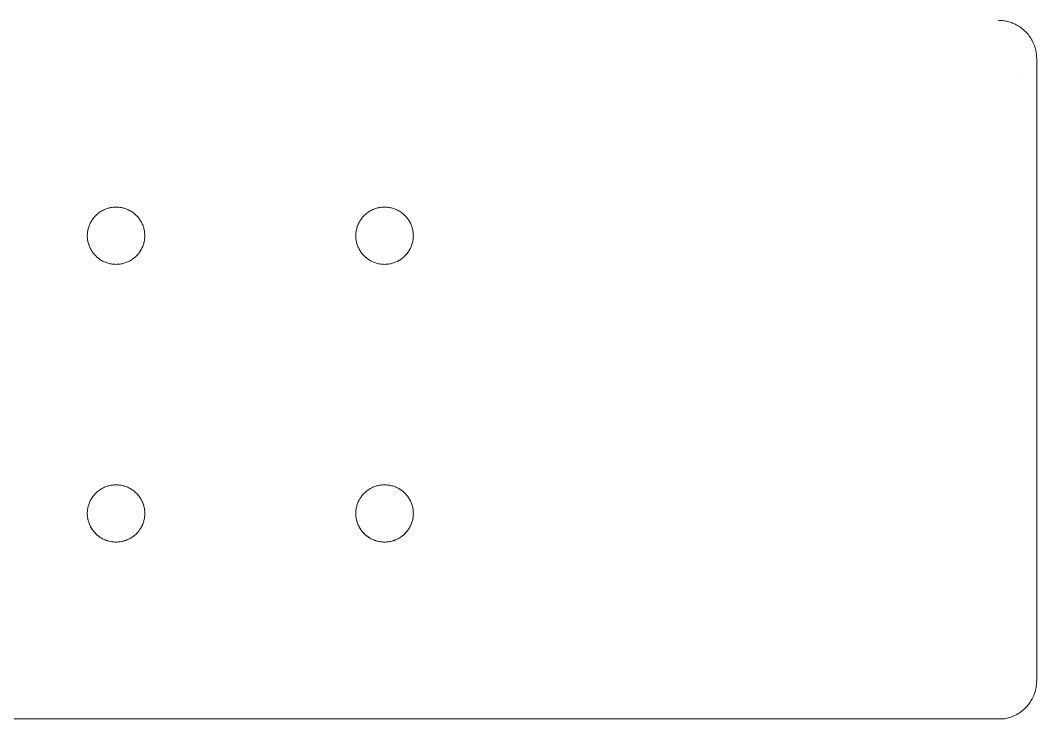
# Model space of a CAD drawing. Header units: inches. Extents: x -10 to 169, y -3 to 129.
# Drawn here: x 58.13 to 68.56, y 56.49 to 63.66 of the extents above; entities that cross this region are included whole.
import ezdxf

# ---------------------------------------------------------------- set-up
doc = ezdxf.new("R2010")
doc.units = ezdxf.units.IN
doc.layers.add('ZANO_R', color=7, linetype='Continuous', lineweight=0)

msp = doc.modelspace()

# ---------------------------------------------------------------- linework, layer by layer
at = {"layer": 'ZANO_R'}
for p, q in [((68.17062, 63.65861), (68.18433, 63.6584)), ((68.18433, 63.6584), (68.19803, 63.65771)), ((68.19803, 63.65771), (68.2117, 63.65654)), ((68.2117, 63.65654), (68.22531, 63.65489)), ((68.22531, 63.65489), (68.23886, 63.65277)), ((68.23886, 63.65277), (68.25233, 63.65018)), ((68.25233, 63.65018), (68.2657, 63.64712)), ((68.2657, 63.64712), (68.27896, 63.6436)), ((68.27896, 63.6436), (68.29208, 63.63961)), ((68.29208, 63.63961), (68.30506, 63.63517)), ((68.30506, 63.63517), (68.31787, 63.63028)), ((68.31787, 63.63028), (68.33051, 63.62495)), ((68.33051, 63.62495), (68.34295, 63.61917)), ((68.34295, 63.61917), (68.35518, 63.61297)), ((68.35518, 63.61297), (68.36719, 63.60634)), ((68.36719, 63.60634), (68.37896, 63.5993)), ((68.37896, 63.5993), (68.39048, 63.59186)), ((68.39048, 63.59186), (68.40173, 63.58401)), ((68.40173, 63.58401), (68.4127, 63.57578)), ((68.4127, 63.57578), (68.42337, 63.56717)), ((68.42337, 63.56717), (68.43374, 63.55819)), ((68.43374, 63.55819), (68.44379, 63.54885)), ((68.44379, 63.54885), (68.45351, 63.53917)), ((68.45351, 63.53917), (68.46288, 63.52916)), ((68.46288, 63.52916), (68.4719, 63.51883)), ((68.4719, 63.51883), (68.48055, 63.50819)), ((68.48055, 63.50819), (68.48883, 63.49725)), ((68.48883, 63.49725), (68.49672, 63.48603)), ((68.49672, 63.48603), (68.50421, 63.47454)), ((68.50421, 63.47454), (68.5113, 63.4628)), ((68.5113, 63.4628), (68.51797, 63.45081)), ((68.51797, 63.45081), (68.52422, 63.43861)), ((68.52422, 63.43861), (68.53004, 63.42619)), ((68.53004, 63.42619), (68.53542, 63.41357)), ((68.53542, 63.41357), (68.54036, 63.40078)), ((68.54036, 63.40078), (68.54485, 63.38782)), ((68.54485, 63.38782), (68.54889, 63.37471)), ((68.54889, 63.37471), (68.55246, 63.36147)), ((68.55246, 63.36147), (68.55557, 63.34811)), ((68.55557, 63.34811), (68.55822, 63.33465)), ((68.55822, 63.33465), (68.56039, 63.32111)), ((68.56039, 63.32111), (68.56209, 63.3075)), ((68.56209, 63.3075), (68.56331, 63.29384)), ((68.56331, 63.29384), (68.56405, 63.28014)), ((68.56405, 63.28014), (68.56432, 63.26643)), ((68.56432, 63.12973), (68.56432, 63.26643)), ((68.56432, 56.87914), (68.56432, 63.12973)), ((68.36746, 63.10749), (68.36747, 63.10532)), ((58.90361, 61.65226), (58.89658, 61.64479)), ((58.9109, 61.65949), (58.90361, 61.65226)), ((58.91843, 61.66646), (58.9109, 61.65949)), ((58.92621, 61.67316), (58.91843, 61.66646)), ((58.93421, 61.67959), (58.92621, 61.67316)), ((58.94243, 61.68573), (58.93421, 61.67959)), ((58.95086, 61.69158), (58.94243, 61.68573)), ((58.95949, 61.69713), (58.95086, 61.69158)), ((58.96831, 61.70238), (58.95949, 61.69713)), ((58.97731, 61.70732), (58.96831, 61.70238)), ((58.98648, 61.71194), (58.97731, 61.70732)), ((58.9958, 61.71624), (58.98648, 61.71194)), ((59.00526, 61.72021), (58.9958, 61.71624)), ((59.01486, 61.72385), (59.00526, 61.72021)), ((59.02458, 61.72715), (59.01486, 61.72385)), ((59.0344, 61.73011), (59.02458, 61.72715)), ((59.04433, 61.73273), (59.0344, 61.73011)), ((59.05434, 61.73499), (59.04433, 61.73273)), ((59.06442, 61.73691), (59.05434, 61.73499)), ((59.07457, 61.73847), (59.06442, 61.73691)), ((59.08476, 61.73968), (59.07457, 61.73847)), ((59.09499, 61.74053), (59.08476, 61.73968)), ((59.10524, 61.74103), (59.09499, 61.74053)), ((59.1155, 61.74116), (59.10524, 61.74103)), ((59.12576, 61.74103), (59.1155, 61.74116)), ((59.13601, 61.74053), (59.12576, 61.74103)), ((59.14624, 61.73968), (59.13601, 61.74053)), ((59.15644, 61.73847), (59.14624, 61.73968)), ((59.16658, 61.73691), (59.15644, 61.73847)), ((59.17666, 61.73499), (59.16658, 61.73691)), ((59.18667, 61.73273), (59.17666, 61.73499)), ((59.1966, 61.73011), (59.18667, 61.73273)), ((59.20643, 61.72715), (59.1966, 61.73011)), ((59.21614, 61.72385), (59.20643, 61.72715)), ((59.22574, 61.72021), (59.21614, 61.72385)), ((59.2352, 61.71624), (59.22574, 61.72021)), ((59.24452, 61.71194), (59.2352, 61.71624)), ((59.25369, 61.70732), (59.24452, 61.71194)), ((59.26269, 61.70238), (59.25369, 61.70732)), ((59.27151, 61.69713), (59.26269, 61.70238)), ((59.28014, 61.69158), (59.27151, 61.69713)), ((59.28857, 61.68573), (59.28014, 61.69158)), ((59.29679, 61.67959), (59.28857, 61.68573)), ((59.3048, 61.67316), (59.29679, 61.67959)), ((59.31257, 61.66646), (59.3048, 61.67316)), ((59.32011, 61.65949), (59.31257, 61.66646)), ((59.32739, 61.65226), (59.32011, 61.65949)), ((59.33442, 61.64479), (59.32739, 61.65226)), ((61.65248, 61.64479), (61.65951, 61.65226)), ((61.65951, 61.65226), (61.6668, 61.65949)), ((61.6668, 61.65949), (61.67434, 61.66646)), ((61.67434, 61.66646), (61.68211, 61.67316)), ((61.68211, 61.67316), (61.69012, 61.67959)), ((61.69012, 61.67959), (61.69834, 61.68573)), ((61.69834, 61.68573), (61.70677, 61.69158)), ((61.70677, 61.69158), (61.7154, 61.69713)), ((61.7154, 61.69713), (61.72422, 61.70238)), ((61.72422, 61.70238), (61.73322, 61.70732)), ((61.73322, 61.70732), (61.74238, 61.71194)), ((61.74238, 61.71194), (61.7517, 61.71624)), ((61.7517, 61.71624), (61.76117, 61.72021)), ((61.76117, 61.72021), (61.77076, 61.72385)), ((61.77076, 61.72385), (61.78048, 61.72715)), ((61.78048, 61.72715), (61.79031, 61.73011)), ((61.79031, 61.73011), (61.80024, 61.73273)), ((61.80024, 61.73273), (61.81025, 61.73499)), ((61.81025, 61.73499), (61.82033, 61.73691)), ((61.82033, 61.73691), (61.83047, 61.73847)), ((61.83047, 61.73847), (61.84066, 61.73968)), ((61.84066, 61.73968), (61.85089, 61.74053)), ((61.85089, 61.74053), (61.86114, 61.74103)), ((61.86114, 61.74103), (61.87141, 61.74116)), ((61.87141, 61.74116), (61.88167, 61.74103)), ((61.88167, 61.74103), (61.89192, 61.74053)), ((61.89192, 61.74053), (61.90215, 61.73968)), ((61.90215, 61.73968), (61.91234, 61.73847)), ((61.91234, 61.73847), (61.92249, 61.73691)), ((61.92249, 61.73691), (61.93257, 61.73499)), ((61.93257, 61.73499), (61.94258, 61.73273)), ((61.94258, 61.73273), (61.9525, 61.73011)), ((61.9525, 61.73011), (61.96233, 61.72715)), ((61.96233, 61.72715), (61.97205, 61.72385)), ((61.97205, 61.72385), (61.98165, 61.72021)), ((61.98165, 61.72021), (61.99111, 61.71624)), ((61.99111, 61.71624), (62.00043, 61.71194)), ((62.00043, 61.71194), (62.0096, 61.70732)), ((62.0096, 61.70732), (62.01859, 61.70238)), ((62.01859, 61.70238), (62.02741, 61.69713)), ((62.02741, 61.69713), (62.03604, 61.69158)), ((62.03604, 61.69158), (62.04448, 61.68573)), ((62.04448, 61.68573), (62.0527, 61.67959)), ((62.0527, 61.67959), (62.0607, 61.67316)), ((62.0607, 61.67316), (62.06848, 61.66646)), ((62.06848, 61.66646), (62.07601, 61.65949)), ((62.07601, 61.65949), (62.0833, 61.65226)), ((62.0833, 61.65226), (62.09033, 61.64479)), ((58.83838, 61.54884), (58.835, 61.53915)), ((58.8421, 61.55841), (58.83838, 61.54884)), ((58.84615, 61.56784), (58.8421, 61.55841)), ((58.85053, 61.57712), (58.84615, 61.56784)), ((58.85522, 61.58625), (58.85053, 61.57712)), ((58.86024, 61.59521), (58.85522, 61.58625)), ((58.86556, 61.60398), (58.86024, 61.59521)), ((58.87119, 61.61257), (58.86556, 61.60398)), ((58.87711, 61.62095), (58.87119, 61.61257)), ((58.88332, 61.62912), (58.87711, 61.62095)), ((58.88981, 61.63707), (58.88332, 61.62912)), ((58.89658, 61.64479), (58.88981, 61.63707)), ((59.34119, 61.63707), (59.33442, 61.64479)), ((59.34768, 61.62912), (59.34119, 61.63707)), ((59.35389, 61.62095), (59.34768, 61.62912)), ((59.35982, 61.61257), (59.35389, 61.62095)), ((59.36544, 61.60398), (59.35982, 61.61257)), ((59.37076, 61.59521), (59.36544, 61.60398)), ((59.37578, 61.58625), (59.37076, 61.59521)), ((59.38048, 61.57712), (59.37578, 61.58625)), ((59.38485, 61.56784), (59.38048, 61.57712)), ((59.3889, 61.55841), (59.38485, 61.56784)), ((59.39262, 61.54884), (59.3889, 61.55841)), ((59.396, 61.53915), (59.39262, 61.54884)), ((61.59091, 61.53915), (61.59429, 61.54884)), ((61.59429, 61.54884), (61.59801, 61.55841)), ((61.59801, 61.55841), (61.60206, 61.56784)), ((61.60206, 61.56784), (61.60643, 61.57712)), ((61.60643, 61.57712), (61.61113, 61.58625)), ((61.61113, 61.58625), (61.61614, 61.59521)), ((61.61614, 61.59521), (61.62147, 61.60398)), ((61.62147, 61.60398), (61.62709, 61.61257)), ((61.62709, 61.61257), (61.63301, 61.62095)), ((61.63301, 61.62095), (61.63923, 61.62912)), ((61.63923, 61.62912), (61.64572, 61.63707)), ((61.64572, 61.63707), (61.65248, 61.64479)), ((62.09033, 61.64479), (62.0971, 61.63707)), ((62.0971, 61.63707), (62.10359, 61.62912)), ((62.10359, 61.62912), (62.1098, 61.62095)), ((62.1098, 61.62095), (62.11572, 61.61257)), ((62.11572, 61.61257), (62.12135, 61.60398)), ((62.12135, 61.60398), (62.12667, 61.59521)), ((62.12667, 61.59521), (62.13168, 61.58625)), ((62.13168, 61.58625), (62.13638, 61.57712)), ((62.13638, 61.57712), (62.14076, 61.56784)), ((62.14076, 61.56784), (62.14481, 61.55841)), ((62.14481, 61.55841), (62.14853, 61.54884)), ((62.14853, 61.54884), (62.15191, 61.53915)), ((58.82045, 61.45861), (58.82023, 61.44835)), ((58.82043, 61.43807), (58.82023, 61.44835)), ((58.82103, 61.46886), (58.82045, 61.45861)), ((58.82197, 61.47908), (58.82103, 61.46886)), ((58.82326, 61.48926), (58.82197, 61.47908)), ((58.82491, 61.49939), (58.82326, 61.48926)), ((58.82691, 61.50946), (58.82491, 61.49939)), ((58.82926, 61.51945), (58.82691, 61.50946)), ((58.83196, 61.52935), (58.82926, 61.51945)), ((58.835, 61.53915), (58.83196, 61.52935)), ((59.39904, 61.52935), (59.396, 61.53915)), ((59.40174, 61.51945), (59.39904, 61.52935)), ((59.40409, 61.50946), (59.40174, 61.51945)), ((59.40609, 61.49939), (59.40409, 61.50946)), ((59.40774, 61.48926), (59.40609, 61.49939)), ((59.40904, 61.47908), (59.40774, 61.48926)), ((59.40997, 61.46886), (59.40904, 61.47908)), ((59.41055, 61.45861), (59.40997, 61.46886)), ((59.41078, 61.44835), (59.41055, 61.45861)), ((59.41078, 61.44835), (59.41057, 61.43807)), ((61.57613, 61.44835), (61.57635, 61.45861)), ((61.57634, 61.43807), (61.57613, 61.44835)), ((61.57635, 61.45861), (61.57693, 61.46886)), ((61.57693, 61.46886), (61.57787, 61.47908)), ((61.57787, 61.47908), (61.57917, 61.48926)), ((61.57917, 61.48926), (61.58081, 61.49939)), ((61.58081, 61.49939), (61.58281, 61.50946)), ((61.58281, 61.50946), (61.58517, 61.51945)), ((61.58517, 61.51945), (61.58786, 61.52935)), ((61.58786, 61.52935), (61.59091, 61.53915)), ((62.15191, 61.53915), (62.15495, 61.52935)), ((62.15495, 61.52935), (62.15765, 61.51945)), ((62.15765, 61.51945), (62.16, 61.50946)), ((62.16, 61.50946), (62.162, 61.49939)), ((62.162, 61.49939), (62.16365, 61.48926)), ((62.16365, 61.48926), (62.16494, 61.47908)), ((62.16494, 61.47908), (62.16588, 61.46886)), ((62.16588, 61.46886), (62.16646, 61.45861)), ((62.16646, 61.45861), (62.16668, 61.44835)), ((62.16668, 61.44835), (62.16648, 61.43807)), ((58.82099, 61.4278), (58.82043, 61.43807)), ((58.82191, 61.41756), (58.82099, 61.4278)), ((58.82319, 61.40736), (58.82191, 61.41756)), ((58.82482, 61.3972), (58.82319, 61.40736)), ((58.82681, 61.38711), (58.82482, 61.3972)), ((58.82914, 61.3771), (58.82681, 61.38711)), ((58.82804, 61.38144), (58.82975, 61.37459)), ((58.83183, 61.36717), (58.82914, 61.3771)), ((58.82975, 61.37459), (58.83162, 61.36778)), ((58.83486, 61.35735), (58.83183, 61.36717)), ((58.83823, 61.34763), (58.83486, 61.35735)), ((58.84193, 61.33804), (58.83823, 61.34763)), ((58.84597, 61.32859), (58.84193, 61.33804)), ((59.38907, 61.33804), (59.38503, 61.32859)), ((59.39278, 61.34763), (59.38907, 61.33804)), ((59.39615, 61.35735), (59.39278, 61.34763)), ((59.39917, 61.36717), (59.39615, 61.35735)), ((59.40186, 61.3771), (59.39917, 61.36717)), ((59.39938, 61.36778), (59.40125, 61.37459)), ((59.40125, 61.37459), (59.40296, 61.38144)), ((59.4042, 61.38711), (59.40186, 61.3771)), ((59.40618, 61.3972), (59.4042, 61.38711)), ((59.40781, 61.40736), (59.40618, 61.3972)), ((59.40909, 61.41756), (59.40781, 61.40736)), ((59.41001, 61.4278), (59.40909, 61.41756)), ((59.41057, 61.43807), (59.41001, 61.4278)), ((61.5769, 61.4278), (61.57634, 61.43807)), ((61.57782, 61.41756), (61.5769, 61.4278)), ((61.57909, 61.40736), (61.57782, 61.41756)), ((61.58073, 61.3972), (61.57909, 61.40736)), ((61.58271, 61.38711), (61.58073, 61.3972)), ((61.58505, 61.3771), (61.58271, 61.38711)), ((61.58565, 61.37459), (61.58394, 61.38144)), ((61.58773, 61.36717), (61.58505, 61.3771)), ((61.58753, 61.36778), (61.58565, 61.37459)), ((61.59076, 61.35735), (61.58773, 61.36717)), ((61.59413, 61.34763), (61.59076, 61.35735)), ((61.59784, 61.33804), (61.59413, 61.34763)), ((61.60188, 61.32859), (61.59784, 61.33804)), ((62.14497, 61.33804), (62.14094, 61.32859)), ((62.14868, 61.34763), (62.14497, 61.33804)), ((62.15205, 61.35735), (62.14868, 61.34763)), ((62.15508, 61.36717), (62.15205, 61.35735)), ((62.15777, 61.3771), (62.15508, 61.36717)), ((62.15716, 61.37459), (62.15528, 61.36778)), ((62.15887, 61.38144), (62.15716, 61.37459)), ((62.1601, 61.38711), (62.15777, 61.3771)), ((62.16209, 61.3972), (62.1601, 61.38711)), ((62.16372, 61.40736), (62.16209, 61.3972)), ((62.165, 61.41756), (62.16372, 61.40736)), ((62.16592, 61.4278), (62.165, 61.41756)), ((62.16648, 61.43807), (62.16592, 61.4278)), ((58.85034, 61.31928), (58.84597, 61.32859)), ((58.85503, 61.31013), (58.85034, 61.31928)), ((58.86004, 61.30114), (58.85503, 61.31013)), ((58.86535, 61.29234), (58.86004, 61.30114)), ((58.87097, 61.28373), (58.86535, 61.29234)), ((58.87689, 61.27532), (58.87097, 61.28373)), ((58.8831, 61.26712), (58.87689, 61.27532)), ((58.88959, 61.25915), (58.8831, 61.26712)), ((58.89635, 61.2514), (58.88959, 61.25915)), ((58.90338, 61.2439), (58.89635, 61.2514)), ((58.91067, 61.23665), (58.90338, 61.2439)), ((58.9182, 61.22965), (58.91067, 61.23665)), ((59.32033, 61.23665), (59.3128, 61.22965)), ((59.32762, 61.2439), (59.32033, 61.23665)), ((59.33465, 61.2514), (59.32762, 61.2439)), ((59.34141, 61.25915), (59.33465, 61.2514)), ((59.3479, 61.26712), (59.34141, 61.25915)), ((59.35411, 61.27532), (59.3479, 61.26712)), ((59.36003, 61.28373), (59.35411, 61.27532)), ((59.36565, 61.29234), (59.36003, 61.28373)), ((59.37097, 61.30114), (59.36565, 61.29234)), ((59.37597, 61.31013), (59.37097, 61.30114)), ((59.38066, 61.31928), (59.37597, 61.31013)), ((59.38503, 61.32859), (59.38066, 61.31928)), ((61.60625, 61.31928), (61.60188, 61.32859)), ((61.61094, 61.31013), (61.60625, 61.31928)), ((61.61594, 61.30114), (61.61094, 61.31013)), ((61.62126, 61.29234), (61.61594, 61.30114)), ((61.62688, 61.28373), (61.62126, 61.29234)), ((61.6328, 61.27532), (61.62688, 61.28373)), ((61.639, 61.26712), (61.6328, 61.27532)), ((61.64549, 61.25915), (61.639, 61.26712)), ((61.65226, 61.2514), (61.64549, 61.25915)), ((61.65929, 61.2439), (61.65226, 61.2514)), ((61.66657, 61.23665), (61.65929, 61.2439)), ((61.67411, 61.22965), (61.66657, 61.23665)), ((62.07624, 61.23665), (62.0687, 61.22965)), ((62.08353, 61.2439), (62.07624, 61.23665)), ((62.09056, 61.2514), (62.08353, 61.2439)), ((62.09732, 61.25915), (62.09056, 61.2514)), ((62.10381, 61.26712), (62.09732, 61.25915)), ((62.11002, 61.27532), (62.10381, 61.26712)), ((62.11594, 61.28373), (62.11002, 61.27532)), ((62.12156, 61.29234), (62.11594, 61.28373)), ((62.12687, 61.30114), (62.12156, 61.29234)), ((62.13188, 61.31013), (62.12687, 61.30114)), ((62.13657, 61.31928), (62.13188, 61.31013)), ((62.14094, 61.32859), (62.13657, 61.31928)), ((58.92598, 61.22292), (58.9182, 61.22965)), ((58.93399, 61.21647), (58.92598, 61.22292)), ((58.94221, 61.2103), (58.93399, 61.21647)), ((58.95065, 61.20442), (58.94221, 61.2103)), ((58.95929, 61.19884), (58.95065, 61.20442)), ((58.96811, 61.19357), (58.95929, 61.19884)), ((58.97712, 61.1886), (58.96811, 61.19357)), ((58.98629, 61.18395), (58.97712, 61.1886)), ((58.99562, 61.17963), (58.98629, 61.18395)), ((59.00509, 61.17563), (58.99562, 61.17963)), ((59.0147, 61.17197), (59.00509, 61.17563)), ((59.02443, 61.16865), (59.0147, 61.17197)), ((59.03427, 61.16566), (59.02443, 61.16865)), ((59.04421, 61.16302), (59.03427, 61.16566)), ((59.05424, 61.16073), (59.04421, 61.16302)), ((59.06433, 61.15879), (59.05424, 61.16073)), ((59.07449, 61.15721), (59.06433, 61.15879)), ((59.0847, 61.15598), (59.07449, 61.15721)), ((59.09495, 61.15511), (59.0847, 61.15598)), ((59.10522, 61.15459), (59.09495, 61.15511)), ((59.1155, 61.15444), (59.10522, 61.15459)), ((59.12578, 61.15459), (59.1155, 61.15444)), ((59.13605, 61.15511), (59.12578, 61.15459)), ((59.1463, 61.15598), (59.13605, 61.15511)), ((59.15651, 61.15721), (59.1463, 61.15598)), ((59.16667, 61.15879), (59.15651, 61.15721)), ((59.17676, 61.16073), (59.16667, 61.15879)), ((59.18679, 61.16302), (59.17676, 61.16073)), ((59.19673, 61.16566), (59.18679, 61.16302)), ((59.20657, 61.16865), (59.19673, 61.16566)), ((59.2163, 61.17197), (59.20657, 61.16865)), ((59.22591, 61.17563), (59.2163, 61.17197)), ((59.23538, 61.17963), (59.22591, 61.17563)), ((59.24471, 61.18395), (59.23538, 61.17963)), ((59.25388, 61.1886), (59.24471, 61.18395)), ((59.26289, 61.19357), (59.25388, 61.1886)), ((59.27171, 61.19884), (59.26289, 61.19357)), ((59.28035, 61.20442), (59.27171, 61.19884)), ((59.28879, 61.2103), (59.28035, 61.20442)), ((59.29701, 61.21647), (59.28879, 61.2103)), ((59.30502, 61.22292), (59.29701, 61.21647)), ((59.3128, 61.22965), (59.30502, 61.22292)), ((61.68189, 61.22292), (61.67411, 61.22965)), ((61.68989, 61.21647), (61.68189, 61.22292)), ((61.69812, 61.2103), (61.68989, 61.21647)), ((61.70656, 61.20442), (61.69812, 61.2103)), ((61.71519, 61.19884), (61.70656, 61.20442)), ((61.72402, 61.19357), (61.71519, 61.19884)), ((61.73302, 61.1886), (61.72402, 61.19357)), ((61.7422, 61.18395), (61.73302, 61.1886)), ((61.75153, 61.17963), (61.7422, 61.18395)), ((61.761, 61.17563), (61.75153, 61.17963)), ((61.77061, 61.17197), (61.761, 61.17563)), ((61.78034, 61.16865), (61.77061, 61.17197)), ((61.79018, 61.16566), (61.78034, 61.16865)), ((61.80012, 61.16302), (61.79018, 61.16566)), ((61.81014, 61.16073), (61.80012, 61.16302)), ((61.82024, 61.15879), (61.81014, 61.16073)), ((61.8304, 61.15721), (61.82024, 61.15879)), ((61.84061, 61.15598), (61.8304, 61.15721)), ((61.85086, 61.15511), (61.84061, 61.15598)), ((61.86113, 61.15459), (61.85086, 61.15511)), ((61.87141, 61.15444), (61.86113, 61.15459)), ((61.88169, 61.15459), (61.87141, 61.15444)), ((61.89196, 61.15511), (61.88169, 61.15459)), ((61.9022, 61.15598), (61.89196, 61.15511)), ((61.91241, 61.15721), (61.9022, 61.15598)), ((61.92257, 61.15879), (61.91241, 61.15721)), ((61.93267, 61.16073), (61.92257, 61.15879)), ((61.9427, 61.16302), (61.93267, 61.16073)), ((61.95263, 61.16566), (61.9427, 61.16302)), ((61.96247, 61.16865), (61.95263, 61.16566)), ((61.9722, 61.17197), (61.96247, 61.16865)), ((61.98181, 61.17563), (61.9722, 61.17197)), ((61.99129, 61.17963), (61.98181, 61.17563)), ((62.00062, 61.18395), (61.99129, 61.17963)), ((62.00979, 61.1886), (62.00062, 61.18395)), ((62.01879, 61.19357), (62.00979, 61.1886)), ((62.02762, 61.19884), (62.01879, 61.19357)), ((62.03626, 61.20442), (62.02762, 61.19884)), ((62.04469, 61.2103), (62.03626, 61.20442)), ((62.05292, 61.21647), (62.04469, 61.2103)), ((62.06093, 61.22292), (62.05292, 61.21647)), ((62.0687, 61.22965), (62.06093, 61.22292)), ((58.94243, 58.83567), (58.93421, 58.82953)), ((58.95086, 58.84152), (58.94243, 58.83567)), ((58.95949, 58.84708), (58.95086, 58.84152)), ((58.96831, 58.85233), (58.95949, 58.84708)), ((58.97731, 58.85726), (58.96831, 58.85233)), ((58.98648, 58.86189), (58.97731, 58.85726)), ((58.9958, 58.86618), (58.98648, 58.86189)), ((59.00526, 58.87015), (58.9958, 58.86618)), ((59.01486, 58.87379), (59.00526, 58.87015)), ((59.02458, 58.87709), (59.01486, 58.87379)), ((59.0344, 58.88005), (59.02458, 58.87709)), ((59.04433, 58.88267), (59.0344, 58.88005)), ((59.05434, 58.88494), (59.04433, 58.88267)), ((59.06442, 58.88685), (59.05434, 58.88494)), ((59.07457, 58.88842), (59.06442, 58.88685)), ((59.08476, 58.88962), (59.07457, 58.88842)), ((59.09499, 58.89048), (59.08476, 58.88962)), ((59.10524, 58.89097), (59.09499, 58.89048)), ((59.1155, 58.89111), (59.10524, 58.89097)), ((59.12576, 58.89097), (59.1155, 58.89111)), ((59.13601, 58.89048), (59.12576, 58.89097)), ((59.14624, 58.88962), (59.13601, 58.89048)), ((59.15644, 58.88842), (59.14624, 58.88962)), ((59.16658, 58.88685), (59.15644, 58.88842)), ((59.17666, 58.88494), (59.16658, 58.88685)), ((59.18667, 58.88267), (59.17666, 58.88494)), ((59.1966, 58.88005), (59.18667, 58.88267)), ((59.20643, 58.87709), (59.1966, 58.88005)), ((59.21614, 58.87379), (59.20643, 58.87709)), ((59.22574, 58.87015), (59.21614, 58.87379)), ((59.2352, 58.86618), (59.22574, 58.87015)), ((59.24452, 58.86189), (59.2352, 58.86618)), ((59.25369, 58.85726), (59.24452, 58.86189)), ((59.26269, 58.85233), (59.25369, 58.85726)), ((59.27151, 58.84708), (59.26269, 58.85233)), ((59.28014, 58.84152), (59.27151, 58.84708)), ((59.28857, 58.83567), (59.28014, 58.84152)), ((59.29679, 58.82953), (59.28857, 58.83567)), ((61.69012, 58.82953), (61.69834, 58.83567)), ((61.69834, 58.83567), (61.70677, 58.84152)), ((61.70677, 58.84152), (61.7154, 58.84708)), ((61.7154, 58.84708), (61.72422, 58.85233)), ((61.72422, 58.85233), (61.73322, 58.85726)), ((61.73322, 58.85726), (61.74238, 58.86189)), ((61.74238, 58.86189), (61.7517, 58.86618)), ((61.7517, 58.86618), (61.76117, 58.87015)), ((61.76117, 58.87015), (61.77076, 58.87379)), ((61.77076, 58.87379), (61.78048, 58.87709)), ((61.78048, 58.87709), (61.79031, 58.88005)), ((61.79031, 58.88005), (61.80024, 58.88267)), ((61.80024, 58.88267), (61.81025, 58.88494)), ((61.81025, 58.88494), (61.82033, 58.88685)), ((61.82033, 58.88685), (61.83047, 58.88842)), ((61.83047, 58.88842), (61.84066, 58.88962)), ((61.84066, 58.88962), (61.85089, 58.89048)), ((61.85089, 58.89048), (61.86114, 58.89097)), ((61.86114, 58.89097), (61.87141, 58.89111)), ((61.87141, 58.89111), (61.88167, 58.89097)), ((61.88167, 58.89097), (61.89192, 58.89048)), ((61.89192, 58.89048), (61.90215, 58.88962)), ((61.90215, 58.88962), (61.91234, 58.88842)), ((61.91234, 58.88842), (61.92249, 58.88685)), ((61.92249, 58.88685), (61.93257, 58.88494)), ((61.93257, 58.88494), (61.94258, 58.88267)), ((61.94258, 58.88267), (61.9525, 58.88005)), ((61.9525, 58.88005), (61.96233, 58.87709)), ((61.96233, 58.87709), (61.97205, 58.87379)), ((61.97205, 58.87379), (61.98165, 58.87015)), ((61.98165, 58.87015), (61.99111, 58.86618)), ((61.99111, 58.86618), (62.00043, 58.86189)), ((62.00043, 58.86189), (62.0096, 58.85726)), ((62.0096, 58.85726), (62.01859, 58.85233)), ((62.01859, 58.85233), (62.02741, 58.84708)), ((62.02741, 58.84708), (62.03604, 58.84152)), ((62.03604, 58.84152), (62.04448, 58.83567)), ((62.04448, 58.83567), (62.0527, 58.82953)), ((58.85522, 58.73619), (58.85053, 58.72707)), ((58.86024, 58.74515), (58.85522, 58.73619)), ((58.86556, 58.75392), (58.86024, 58.74515)), ((58.87119, 58.76251), (58.86556, 58.75392)), ((58.87711, 58.77089), (58.87119, 58.76251)), ((58.88332, 58.77906), (58.87711, 58.77089)), ((58.88981, 58.78701), (58.88332, 58.77906)), ((58.89658, 58.79473), (58.88981, 58.78701)), ((58.90361, 58.80221), (58.89658, 58.79473)), ((58.9109, 58.80943), (58.90361, 58.80221)), ((58.91843, 58.8164), (58.9109, 58.80943)), ((58.92621, 58.8231), (58.91843, 58.8164)), ((58.93421, 58.82953), (58.92621, 58.8231)), ((59.3048, 58.8231), (59.29679, 58.82953)), ((59.31257, 58.8164), (59.3048, 58.8231)), ((59.32011, 58.80943), (59.31257, 58.8164)), ((59.32739, 58.80221), (59.32011, 58.80943)), ((59.33442, 58.79473), (59.32739, 58.80221)), ((59.34119, 58.78701), (59.33442, 58.79473)), ((59.34768, 58.77906), (59.34119, 58.78701)), ((59.35389, 58.77089), (59.34768, 58.77906)), ((59.35982, 58.76251), (59.35389, 58.77089)), ((59.36544, 58.75392), (59.35982, 58.76251)), ((59.37076, 58.74515), (59.36544, 58.75392)), ((59.37578, 58.73619), (59.37076, 58.74515)), ((59.38048, 58.72707), (59.37578, 58.73619)), ((61.60643, 58.72707), (61.61113, 58.73619)), ((61.61113, 58.73619), (61.61614, 58.74515)), ((61.61614, 58.74515), (61.62147, 58.75392)), ((61.62147, 58.75392), (61.62709, 58.76251)), ((61.62709, 58.76251), (61.63301, 58.77089)), ((61.63301, 58.77089), (61.63923, 58.77906)), ((61.63923, 58.77906), (61.64572, 58.78701)), ((61.64572, 58.78701), (61.65248, 58.79473)), ((61.65248, 58.79473), (61.65951, 58.80221)), ((61.65951, 58.80221), (61.6668, 58.80943)), ((61.6668, 58.80943), (61.67434, 58.8164)), ((61.67434, 58.8164), (61.68211, 58.8231)), ((61.68211, 58.8231), (61.69012, 58.82953)), ((62.0527, 58.82953), (62.0607, 58.8231)), ((62.0607, 58.8231), (62.06848, 58.8164)), ((62.06848, 58.8164), (62.07601, 58.80943)), ((62.07601, 58.80943), (62.0833, 58.80221)), ((62.0833, 58.80221), (62.09033, 58.79473)), ((62.09033, 58.79473), (62.0971, 58.78701)), ((62.0971, 58.78701), (62.10359, 58.77906)), ((62.10359, 58.77906), (62.1098, 58.77089)), ((62.1098, 58.77089), (62.11572, 58.76251)), ((62.11572, 58.76251), (62.12135, 58.75392)), ((62.12135, 58.75392), (62.12667, 58.74515)), ((62.12667, 58.74515), (62.13168, 58.73619)), ((62.13168, 58.73619), (62.13638, 58.72707)), ((58.82197, 58.62902), (58.82103, 58.6188)), ((58.82326, 58.6392), (58.82197, 58.62902)), ((58.82491, 58.64933), (58.82326, 58.6392)), ((58.82691, 58.6594), (58.82491, 58.64933)), ((58.82926, 58.66939), (58.82691, 58.6594)), ((58.83196, 58.67929), (58.82926, 58.66939)), ((58.835, 58.68909), (58.83196, 58.67929)), ((58.83838, 58.69879), (58.835, 58.68909)), ((58.8421, 58.70835), (58.83838, 58.69879)), ((58.84615, 58.71778), (58.8421, 58.70835)), ((58.85053, 58.72707), (58.84615, 58.71778)), ((59.38485, 58.71778), (59.38048, 58.72707)), ((59.3889, 58.70835), (59.38485, 58.71778)), ((59.39262, 58.69879), (59.3889, 58.70835)), ((59.396, 58.68909), (59.39262, 58.69879)), ((59.39904, 58.67929), (59.396, 58.68909)), ((59.40174, 58.66939), (59.39904, 58.67929)), ((59.40409, 58.6594), (59.40174, 58.66939)), ((59.40609, 58.64933), (59.40409, 58.6594)), ((59.40774, 58.6392), (59.40609, 58.64933)), ((59.40904, 58.62902), (59.40774, 58.6392)), ((59.40997, 58.6188), (59.40904, 58.62902)), ((61.57693, 58.6188), (61.57787, 58.62902)), ((61.57787, 58.62902), (61.57917, 58.6392)), ((61.57917, 58.6392), (61.58081, 58.64933)), ((61.58081, 58.64933), (61.58281, 58.6594)), ((61.58281, 58.6594), (61.58517, 58.66939)), ((61.58517, 58.66939), (61.58786, 58.67929)), ((61.58786, 58.67929), (61.59091, 58.68909)), ((61.59091, 58.68909), (61.59429, 58.69879)), ((61.59429, 58.69879), (61.59801, 58.70835)), ((61.59801, 58.70835), (61.60206, 58.71778)), ((61.60206, 58.71778), (61.60643, 58.72707)), ((62.13638, 58.72707), (62.14076, 58.71778)), ((62.14076, 58.71778), (62.14481, 58.70835)), ((62.14481, 58.70835), (62.14853, 58.69879)), ((62.14853, 58.69879), (62.15191, 58.68909)), ((62.15191, 58.68909), (62.15495, 58.67929)), ((62.15495, 58.67929), (62.15765, 58.66939)), ((62.15765, 58.66939), (62.16, 58.6594)), ((62.16, 58.6594), (62.162, 58.64933)), ((62.162, 58.64933), (62.16365, 58.6392)), ((62.16365, 58.6392), (62.16494, 58.62902)), ((62.16494, 58.62902), (62.16588, 58.6188)), ((58.82045, 58.60855), (58.82023, 58.59829)), ((58.82043, 58.58801), (58.82023, 58.59829)), ((58.82099, 58.57774), (58.82043, 58.58801)), ((58.82103, 58.6188), (58.82045, 58.60855)), ((58.82191, 58.5675), (58.82099, 58.57774)), ((58.82319, 58.5573), (58.82191, 58.5675)), ((58.82482, 58.54715), (58.82319, 58.5573)), ((58.82681, 58.53706), (58.82482, 58.54715)), ((58.82914, 58.52704), (58.82681, 58.53706)), ((58.82804, 58.53138), (58.82975, 58.52453)), ((58.83183, 58.51712), (58.82914, 58.52704)), ((58.82975, 58.52453), (58.83162, 58.51772)), ((59.40186, 58.52704), (59.39917, 58.51712)), ((59.39938, 58.51772), (59.40125, 58.52453)), ((59.40125, 58.52453), (59.40296, 58.53138)), ((59.4042, 58.53706), (59.40186, 58.52704)), ((59.40618, 58.54715), (59.4042, 58.53706)), ((59.40781, 58.5573), (59.40618, 58.54715)), ((59.40909, 58.5675), (59.40781, 58.5573)), ((59.41001, 58.57774), (59.40909, 58.5675)), ((59.41055, 58.60855), (59.40997, 58.6188)), ((59.41057, 58.58801), (59.41001, 58.57774)), ((59.41078, 58.59829), (59.41055, 58.60855)), ((59.41078, 58.59829), (59.41057, 58.58801)), ((61.57613, 58.59829), (61.57635, 58.60855)), ((61.57634, 58.58801), (61.57613, 58.59829)), ((61.5769, 58.57774), (61.57634, 58.58801)), ((61.57635, 58.60855), (61.57693, 58.6188)), ((61.57782, 58.5675), (61.5769, 58.57774)), ((61.57909, 58.5573), (61.57782, 58.5675)), ((61.58073, 58.54715), (61.57909, 58.5573)), ((61.58271, 58.53706), (61.58073, 58.54715)), ((61.58505, 58.52704), (61.58271, 58.53706)), ((61.58565, 58.52453), (61.58394, 58.53138)), ((61.58773, 58.51712), (61.58505, 58.52704)), ((61.58753, 58.51772), (61.58565, 58.52453)), ((62.15777, 58.52704), (62.15508, 58.51712)), ((62.15716, 58.52453), (62.15528, 58.51772)), ((62.15887, 58.53138), (62.15716, 58.52453)), ((62.1601, 58.53706), (62.15777, 58.52704)), ((62.16209, 58.54715), (62.1601, 58.53706)), ((62.16372, 58.5573), (62.16209, 58.54715)), ((62.165, 58.5675), (62.16372, 58.5573)), ((62.16592, 58.57774), (62.165, 58.5675)), ((62.16588, 58.6188), (62.16646, 58.60855)), ((62.16648, 58.58801), (62.16592, 58.57774)), ((62.16646, 58.60855), (62.16668, 58.59829)), ((62.16668, 58.59829), (62.16648, 58.58801)), ((58.83457, 58.50785), (58.83154, 58.5177)), ((58.83486, 58.50729), (58.83183, 58.51712)), ((58.83794, 58.49812), (58.83457, 58.50785)), ((58.83823, 58.49758), (58.83486, 58.50729)), ((58.84164, 58.48851), (58.83794, 58.49812)), ((58.84193, 58.48798), (58.83823, 58.49758)), ((58.84568, 58.47904), (58.84164, 58.48851)), ((58.84597, 58.47853), (58.84193, 58.48798)), ((58.85005, 58.46971), (58.84568, 58.47904)), ((58.85034, 58.46922), (58.84597, 58.47853)), ((58.85474, 58.46054), (58.85005, 58.46971)), ((58.85503, 58.46007), (58.85034, 58.46922)), ((58.85974, 58.45154), (58.85474, 58.46054)), ((58.86004, 58.45109), (58.85503, 58.46007)), ((58.86506, 58.44272), (58.85974, 58.45154)), ((58.86535, 58.44228), (58.86004, 58.45109)), ((58.87069, 58.43409), (58.86506, 58.44272)), ((58.87097, 58.43367), (58.86535, 58.44228)), ((58.87661, 58.42566), (58.87069, 58.43409)), ((58.87689, 58.42526), (58.87097, 58.43367)), ((58.88282, 58.41744), (58.87661, 58.42566)), ((58.8831, 58.41707), (58.87689, 58.42526)), ((58.88931, 58.40945), (58.88282, 58.41744)), ((58.88959, 58.40909), (58.8831, 58.41707)), ((59.3479, 58.41707), (59.34141, 58.40909)), ((59.34819, 58.41744), (59.34169, 58.40945)), ((59.35411, 58.42526), (59.3479, 58.41707)), ((59.3544, 58.42566), (59.34819, 58.41744)), ((59.36003, 58.43367), (59.35411, 58.42526)), ((59.36032, 58.43409), (59.3544, 58.42566)), ((59.36565, 58.44228), (59.36003, 58.43367)), ((59.36594, 58.44272), (59.36032, 58.43409)), ((59.37097, 58.45109), (59.36565, 58.44228)), ((59.37126, 58.45154), (59.36594, 58.44272)), ((59.37597, 58.46007), (59.37097, 58.45109)), ((59.37626, 58.46054), (59.37126, 58.45154)), ((59.38066, 58.46922), (59.37597, 58.46007)), ((59.38095, 58.46971), (59.37626, 58.46054)), ((59.38503, 58.47853), (59.38066, 58.46922)), ((59.38532, 58.47904), (59.38095, 58.46971)), ((59.38907, 58.48798), (59.38503, 58.47853)), ((59.38936, 58.48851), (59.38532, 58.47904)), ((59.39278, 58.49758), (59.38907, 58.48798)), ((59.39306, 58.49812), (59.38936, 58.48851)), ((59.39615, 58.50729), (59.39278, 58.49758)), ((59.39643, 58.50785), (59.39306, 58.49812)), ((59.39917, 58.51712), (59.39615, 58.50729)), ((59.39946, 58.5177), (59.39643, 58.50785)), ((61.59048, 58.50785), (61.58745, 58.5177)), ((61.59076, 58.50729), (61.58773, 58.51712)), ((61.59384, 58.49812), (61.59048, 58.50785)), ((61.59413, 58.49758), (61.59076, 58.50729)), ((61.59755, 58.48851), (61.59384, 58.49812)), ((61.59784, 58.48798), (61.59413, 58.49758)), ((61.60159, 58.47904), (61.59755, 58.48851)), ((61.60188, 58.47853), (61.59784, 58.48798)), ((61.60596, 58.46971), (61.60159, 58.47904)), ((61.60625, 58.46922), (61.60188, 58.47853)), ((61.61064, 58.46054), (61.60596, 58.46971)), ((61.61094, 58.46007), (61.60625, 58.46922)), ((61.61565, 58.45154), (61.61064, 58.46054)), ((61.61594, 58.45109), (61.61094, 58.46007)), ((61.62097, 58.44272), (61.61565, 58.45154)), ((61.62126, 58.44228), (61.61594, 58.45109)), ((61.62659, 58.43409), (61.62097, 58.44272)), ((61.62688, 58.43367), (61.62126, 58.44228)), ((61.63251, 58.42566), (61.62659, 58.43409)), ((61.6328, 58.42526), (61.62688, 58.43367)), ((61.63872, 58.41744), (61.63251, 58.42566)), ((61.639, 58.41707), (61.6328, 58.42526)), ((61.64522, 58.40945), (61.63872, 58.41744)), ((61.64549, 58.40909), (61.639, 58.41707)), ((62.10381, 58.41707), (62.09732, 58.40909)), ((62.10409, 58.41744), (62.0976, 58.40945)), ((62.11002, 58.42526), (62.10381, 58.41707)), ((62.1103, 58.42566), (62.10409, 58.41744)), ((62.11594, 58.43367), (62.11002, 58.42526)), ((62.11622, 58.43409), (62.1103, 58.42566)), ((62.12156, 58.44228), (62.11594, 58.43367)), ((62.12184, 58.44272), (62.11622, 58.43409)), ((62.12687, 58.45109), (62.12156, 58.44228)), ((62.12716, 58.45154), (62.12184, 58.44272)), ((62.13188, 58.46007), (62.12687, 58.45109)), ((62.13217, 58.46054), (62.12716, 58.45154)), ((62.13657, 58.46922), (62.13188, 58.46007)), ((62.13686, 58.46971), (62.13217, 58.46054)), ((62.14094, 58.47853), (62.13657, 58.46922)), ((62.14123, 58.47904), (62.13686, 58.46971)), ((62.14497, 58.48798), (62.14094, 58.47853)), ((62.14526, 58.48851), (62.14123, 58.47904)), ((62.14868, 58.49758), (62.14497, 58.48798)), ((62.14897, 58.49812), (62.14526, 58.48851)), ((62.15205, 58.50729), (62.14868, 58.49758)), ((62.15234, 58.50785), (62.14897, 58.49812)), ((62.15508, 58.51712), (62.15205, 58.50729)), ((62.15536, 58.5177), (62.15234, 58.50785)), ((58.89608, 58.40169), (58.88931, 58.40945)), ((58.89635, 58.40135), (58.88959, 58.40909)), ((58.90311, 58.39417), (58.89608, 58.40169)), ((58.90338, 58.39384), (58.89635, 58.40135)), ((58.91041, 58.38689), (58.90311, 58.39417)), ((58.91067, 58.38659), (58.90338, 58.39384)), ((58.91795, 58.37988), (58.91041, 58.38689)), ((58.9182, 58.37959), (58.91067, 58.38659)), ((58.92573, 58.37314), (58.91795, 58.37988)), ((58.92598, 58.37286), (58.9182, 58.37959)), ((58.93375, 58.36667), (58.92573, 58.37314)), ((58.93399, 58.36641), (58.92598, 58.37286)), ((58.94198, 58.36048), (58.93375, 58.36667)), ((58.94221, 58.36024), (58.93399, 58.36641)), ((58.95043, 58.35458), (58.94198, 58.36048)), ((58.95065, 58.35436), (58.94221, 58.36024)), ((58.95907, 58.34899), (58.95043, 58.35458)), ((58.95929, 58.34878), (58.95065, 58.35436)), ((58.96791, 58.3437), (58.95907, 58.34899)), ((58.96811, 58.34351), (58.95929, 58.34878)), ((58.97692, 58.33872), (58.96791, 58.3437)), ((58.97712, 58.33854), (58.96811, 58.34351)), ((58.98611, 58.33405), (58.97692, 58.33872)), ((58.98629, 58.3339), (58.97712, 58.33854)), ((58.99545, 58.32971), (58.98611, 58.33405)), ((58.99562, 58.32957), (58.98629, 58.3339)), ((59.00493, 58.3257), (58.99545, 58.32971)), ((59.00509, 58.32558), (58.99562, 58.32957)), ((59.01456, 58.32203), (59.00493, 58.3257)), ((59.0147, 58.32191), (59.00509, 58.32558)), ((59.0243, 58.31869), (59.01456, 58.32203)), ((59.02443, 58.31859), (59.0147, 58.32191)), ((59.03415, 58.31569), (59.0243, 58.31869)), ((59.03427, 58.3156), (59.02443, 58.31859)), ((59.0441, 58.31304), (59.03415, 58.31569)), ((59.04421, 58.31297), (59.03427, 58.3156)), ((59.05414, 58.31074), (59.0441, 58.31304)), ((59.05424, 58.31068), (59.04421, 58.31297)), ((59.18679, 58.31297), (59.17676, 58.31068)), ((59.1869, 58.31304), (59.17686, 58.31074)), ((59.19673, 58.3156), (59.18679, 58.31297)), ((59.19685, 58.31569), (59.1869, 58.31304)), ((59.20657, 58.31859), (59.19673, 58.3156)), ((59.2067, 58.31869), (59.19685, 58.31569)), ((59.2163, 58.32191), (59.20657, 58.31859)), ((59.21645, 58.32203), (59.2067, 58.31869)), ((59.22591, 58.32558), (59.2163, 58.32191)), ((59.22607, 58.3257), (59.21645, 58.32203)), ((59.23538, 58.32957), (59.22591, 58.32558)), ((59.23555, 58.32971), (59.22607, 58.3257)), ((59.24471, 58.3339), (59.23538, 58.32957)), ((59.24489, 58.33405), (59.23555, 58.32971)), ((59.25388, 58.33854), (59.24471, 58.3339)), ((59.25408, 58.33872), (59.24489, 58.33405)), ((59.26289, 58.34351), (59.25388, 58.33854)), ((59.26309, 58.3437), (59.25408, 58.33872)), ((59.27171, 58.34878), (59.26289, 58.34351)), ((59.27193, 58.34899), (59.26309, 58.3437)), ((59.28035, 58.35436), (59.27171, 58.34878)), ((59.28057, 58.35458), (59.27193, 58.34899)), ((59.28879, 58.36024), (59.28035, 58.35436)), ((59.28902, 58.36048), (59.28057, 58.35458)), ((59.29701, 58.36641), (59.28879, 58.36024)), ((59.29725, 58.36667), (59.28902, 58.36048)), ((59.30502, 58.37286), (59.29701, 58.36641)), ((59.30527, 58.37314), (59.29725, 58.36667)), ((59.3128, 58.37959), (59.30502, 58.37286)), ((59.31305, 58.37988), (59.30527, 58.37314)), ((59.32033, 58.38659), (59.3128, 58.37959)), ((59.32059, 58.38689), (59.31305, 58.37988)), ((59.32762, 58.39384), (59.32033, 58.38659)), ((59.32789, 58.39417), (59.32059, 58.38689)), ((59.33465, 58.40135), (59.32762, 58.39384)), ((59.33492, 58.40169), (59.32789, 58.39417)), ((59.34141, 58.40909), (59.33465, 58.40135)), ((59.34169, 58.40945), (59.33492, 58.40169)), ((61.65198, 58.40169), (61.64522, 58.40945)), ((61.65226, 58.40135), (61.64549, 58.40909)), ((61.65902, 58.39417), (61.65198, 58.40169)), ((61.65929, 58.39384), (61.65226, 58.40135)), ((61.66631, 58.38689), (61.65902, 58.39417)), ((61.66657, 58.38659), (61.65929, 58.39384)), ((61.67386, 58.37988), (61.66631, 58.38689)), ((61.67411, 58.37959), (61.66657, 58.38659)), ((61.68164, 58.37314), (61.67386, 58.37988)), ((61.68189, 58.37286), (61.67411, 58.37959)), ((61.68965, 58.36667), (61.68164, 58.37314)), ((61.68989, 58.36641), (61.68189, 58.37286)), ((61.69789, 58.36048), (61.68965, 58.36667)), ((61.69812, 58.36024), (61.68989, 58.36641)), ((61.70633, 58.35458), (61.69789, 58.36048)), ((61.70656, 58.35436), (61.69812, 58.36024)), ((61.71498, 58.34899), (61.70633, 58.35458)), ((61.71519, 58.34878), (61.70656, 58.35436)), ((61.72382, 58.3437), (61.71498, 58.34899)), ((61.72402, 58.34351), (61.71519, 58.34878)), ((61.73283, 58.33872), (61.72382, 58.3437)), ((61.73302, 58.33854), (61.72402, 58.34351)), ((61.74201, 58.33405), (61.73283, 58.33872)), ((61.7422, 58.3339), (61.73302, 58.33854)), ((61.75135, 58.32971), (61.74201, 58.33405)), ((61.75153, 58.32957), (61.7422, 58.3339)), ((61.76084, 58.3257), (61.75135, 58.32971)), ((61.761, 58.32558), (61.75153, 58.32957)), ((61.77046, 58.32203), (61.76084, 58.3257)), ((61.77061, 58.32191), (61.761, 58.32558)), ((61.78021, 58.31869), (61.77046, 58.32203)), ((61.78034, 58.31859), (61.77061, 58.32191)), ((61.79006, 58.31569), (61.78021, 58.31869)), ((61.79018, 58.3156), (61.78034, 58.31859)), ((61.80001, 58.31304), (61.79006, 58.31569)), ((61.80012, 58.31297), (61.79018, 58.3156)), ((61.81005, 58.31074), (61.80001, 58.31304)), ((61.81014, 58.31068), (61.80012, 58.31297)), ((61.9427, 58.31297), (61.93267, 58.31068)), ((61.9428, 58.31304), (61.93276, 58.31074)), ((61.95263, 58.3156), (61.9427, 58.31297)), ((61.95276, 58.31569), (61.9428, 58.31304)), ((61.96247, 58.31859), (61.95263, 58.3156)), ((61.96261, 58.31869), (61.95276, 58.31569)), ((61.9722, 58.32191), (61.96247, 58.31859)), ((61.97235, 58.32203), (61.96261, 58.31869)), ((61.98181, 58.32558), (61.9722, 58.32191)), ((61.98197, 58.3257), (61.97235, 58.32203)), ((61.99129, 58.32957), (61.98181, 58.32558)), ((61.99146, 58.32971), (61.98197, 58.3257)), ((62.00062, 58.3339), (61.99129, 58.32957)), ((62.0008, 58.33405), (61.99146, 58.32971)), ((62.00979, 58.33854), (62.00062, 58.3339)), ((62.00998, 58.33872), (62.0008, 58.33405)), ((62.01879, 58.34351), (62.00979, 58.33854)), ((62.019, 58.3437), (62.00998, 58.33872)), ((62.02762, 58.34878), (62.01879, 58.34351)), ((62.02784, 58.34899), (62.019, 58.3437)), ((62.03626, 58.35436), (62.02762, 58.34878)), ((62.03648, 58.35458), (62.02784, 58.34899)), ((62.04469, 58.36024), (62.03626, 58.35436)), ((62.04493, 58.36048), (62.03648, 58.35458)), ((62.05292, 58.36641), (62.04469, 58.36024)), ((62.05316, 58.36667), (62.04493, 58.36048)), ((62.06093, 58.37286), (62.05292, 58.36641)), ((62.06117, 58.37314), (62.05316, 58.36667)), ((62.0687, 58.37959), (62.06093, 58.37286)), ((62.06896, 58.37988), (62.06117, 58.37314)), ((62.07624, 58.38659), (62.0687, 58.37959)), ((62.0765, 58.38689), (62.06896, 58.37988)), ((62.08353, 58.39384), (62.07624, 58.38659)), ((62.08379, 58.39417), (62.0765, 58.38689)), ((62.09056, 58.40135), (62.08353, 58.39384)), ((62.09083, 58.40169), (62.08379, 58.39417)), ((62.09732, 58.40909), (62.09056, 58.40135)), ((62.0976, 58.40945), (62.09083, 58.40169)), ((59.06426, 58.30879), (59.05414, 58.31074)), ((59.06433, 58.30874), (59.05424, 58.31068)), ((59.07443, 58.30719), (59.06426, 58.30879)), ((59.07449, 58.30715), (59.06433, 58.30874)), ((59.08466, 58.30595), (59.07443, 58.30719)), ((59.0847, 58.30592), (59.07449, 58.30715)), ((59.09492, 58.30507), (59.08466, 58.30595)), ((59.09495, 58.30505), (59.0847, 58.30592)), ((59.1052, 58.30454), (59.09492, 58.30507)), ((59.10522, 58.30453), (59.09495, 58.30505)), ((59.1155, 58.30438), (59.1052, 58.30454)), ((59.1155, 58.30438), (59.10522, 58.30453)), ((59.1258, 58.30454), (59.1155, 58.30438)), ((59.12578, 58.30453), (59.1155, 58.30438)), ((59.13605, 58.30505), (59.12578, 58.30453)), ((59.13608, 58.30507), (59.1258, 58.30454)), ((59.1463, 58.30592), (59.13605, 58.30505)), ((59.14635, 58.30595), (59.13608, 58.30507)), ((59.15651, 58.30715), (59.1463, 58.30592)), ((59.15657, 58.30719), (59.14635, 58.30595)), ((59.16667, 58.30874), (59.15651, 58.30715)), ((59.16675, 58.30879), (59.15657, 58.30719)), ((59.17676, 58.31068), (59.16667, 58.30874)), ((59.17686, 58.31074), (59.16675, 58.30879)), ((61.82016, 58.30879), (61.81005, 58.31074)), ((61.82024, 58.30874), (61.81014, 58.31068)), ((61.83034, 58.30719), (61.82016, 58.30879)), ((61.8304, 58.30715), (61.82024, 58.30874)), ((61.84056, 58.30595), (61.83034, 58.30719)), ((61.84061, 58.30592), (61.8304, 58.30715)), ((61.85082, 58.30507), (61.84056, 58.30595)), ((61.85086, 58.30505), (61.84061, 58.30592)), ((61.86111, 58.30454), (61.85082, 58.30507)), ((61.86113, 58.30453), (61.85086, 58.30505)), ((61.87141, 58.30438), (61.86111, 58.30454)), ((61.87141, 58.30438), (61.86113, 58.30453)), ((61.88171, 58.30454), (61.87141, 58.30438)), ((61.88169, 58.30453), (61.87141, 58.30438)), ((61.89196, 58.30505), (61.88169, 58.30453)), ((61.89199, 58.30507), (61.88171, 58.30454)), ((61.9022, 58.30592), (61.89196, 58.30505)), ((61.90225, 58.30595), (61.89199, 58.30507)), ((61.91241, 58.30715), (61.9022, 58.30592)), ((61.91248, 58.30719), (61.90225, 58.30595)), ((61.92257, 58.30874), (61.91241, 58.30715)), ((61.92265, 58.30879), (61.91248, 58.30719)), ((61.93267, 58.31068), (61.92257, 58.30874)), ((61.93276, 58.31074), (61.92265, 58.30879)), ((68.56335, 56.85211), (68.56216, 56.83864)), ((68.56407, 56.86562), (68.56335, 56.85211)), ((68.56432, 56.87914), (68.56407, 56.86562)), ((68.54106, 56.74659), (68.53625, 56.73395)), ((68.54542, 56.75939), (68.54106, 56.74659)), ((68.54935, 56.77233), (68.54542, 56.75939)), ((68.55282, 56.7854), (68.54935, 56.77233)), ((68.55584, 56.79858), (68.55282, 56.7854)), ((68.55841, 56.81186), (68.55584, 56.79858)), ((68.56052, 56.82522), (68.55841, 56.81186)), ((68.56216, 56.83864), (68.56052, 56.82522)), ((68.4909, 56.65111), (68.48284, 56.64025)), ((68.49858, 56.66224), (68.4909, 56.65111)), ((68.50588, 56.67363), (68.49858, 56.66224)), ((68.51278, 56.68526), (68.50588, 56.67363)), ((68.51927, 56.69712), (68.51278, 56.68526)), ((68.52536, 56.7092), (68.51927, 56.69712)), ((68.53102, 56.72148), (68.52536, 56.7092)), ((68.53625, 56.73395), (68.53102, 56.72148)), ((68.37219, 56.54215), (68.36044, 56.53544)), ((68.38369, 56.54925), (68.37219, 56.54215)), ((68.39495, 56.55675), (68.38369, 56.54925)), ((68.40594, 56.56463), (68.39495, 56.55675)), ((68.41665, 56.57288), (68.40594, 56.56463)), ((68.42707, 56.5815), (68.41665, 56.57288)), ((68.43719, 56.59047), (68.42707, 56.5815)), ((68.447, 56.59979), (68.43719, 56.59047)), ((68.45647, 56.60944), (68.447, 56.59979)), ((68.46561, 56.6194), (68.45647, 56.60944)), ((68.4744, 56.62968), (68.46561, 56.6194)), ((68.48284, 56.64025), (68.4744, 56.62968)), ((68.2331, 56.49193), (-1.9706, 56.49193)), ((68.24642, 56.49427), (68.2331, 56.49193)), ((68.25965, 56.49707), (68.24642, 56.49427)), ((68.27277, 56.50033), (68.25965, 56.49707)), ((68.28578, 56.50403), (68.27277, 56.50033)), ((68.29865, 56.50819), (68.28578, 56.50403)), ((68.31137, 56.51278), (68.29865, 56.50819)), ((68.32392, 56.51781), (68.31137, 56.51278)), ((68.3363, 56.52326), (68.32392, 56.51781)), ((68.34848, 56.52915), (68.3363, 56.52326)), ((68.36044, 56.53544), (68.34848, 56.52915))]:
    msp.add_line(p, q, dxfattribs=at)

doc.saveas('drawing.dxf')
